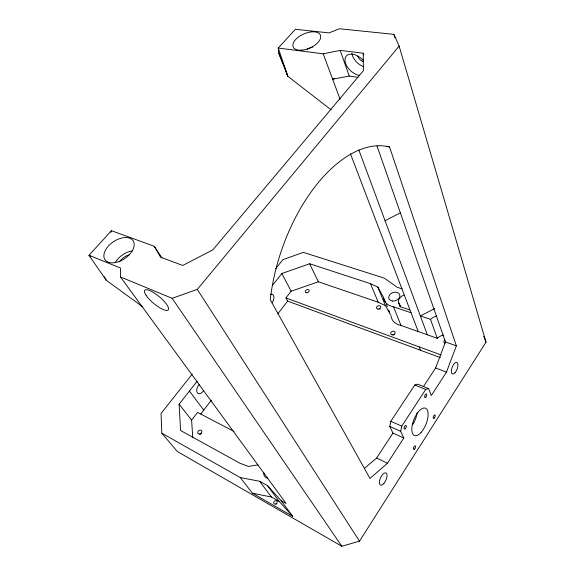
<?xml version="1.0" encoding="UTF-8"?>
<svg xmlns="http://www.w3.org/2000/svg" width="575" height="575" viewBox="0 0 575 575"><rect width="100%" height="100%" fill="white"/><g stroke="black" fill="none" stroke-linecap="round" stroke-linejoin="round"><path stroke-width="0.86" d="M192.237 374.066L161.079 413.389L161.812 433.176L240.264 477.552L259.634 481.261L267.533 485.674L281.161 500.688L286.077 503.463L120.427 276.949L120.47 268L88.974 255.307L111.457 230.69L154.215 246.258L161.934 257.887M389.534 146.927A134.392 72.939 -71.6 0 0 270.236 299.719L369.969 478.436L387.478 463.234L403.801 438.013L392.955 433.119L389.735 426.442L390.799 421.31L414.791 385.006L417.615 384.165L428.548 388.535L431.322 395.514L446.48 372.104L456.37 345.834L389.534 146.927L386.91 146.395M403.801 438.013L400.667 431.322L401.76 426.154L425.752 389.412L428.548 388.535M110.961 232.307L111.457 230.69M423.408 386.637L435.634 367.986L445.452 341.952L376.999 145.964M161.812 433.176L177.316 451.497L341.83 546.25L359.497 541.168L486.026 342.147L399.136 46.079L393.904 34.349L339.415 28.75L329.029 32.897L295.413 29.282L278.25 48.07L278.767 53.188L287.78 76.252L331.257 109.933M364.464 468.373L376.632 458.031L392.955 433.119M200.761 413.986L211.384 400.186M277.847 313.842L287.651 301.106L285.947 297.929L291.13 291.216L318.356 281.786L378.235 302.22L385.451 305.684L390.598 314.949M192.769 437.525L191.59 420.117L197.556 412.397L234.032 431.451M258.031 464.909L248.285 466.44L239.797 463.162L180.579 430.517L179.105 404.182L197.196 381.175M272.399 285.516L281.836 273.513L309.63 263.752L370.458 283.655L377.797 287.062L383.403 297.103A17.113 12.643 -19.8 0 0 393.508 306.777L400.991 325.436L437.287 338.316A10.824 8.481 -15.8 0 1 443.44 335.038M275.677 268.733L282.878 259.648L303.399 252.382L384.251 278.12L397.339 287.342L402.155 288.894M120.427 276.949L172.141 298.317L197.29 289.412L399.136 46.079M334.19 78.387L332.63 79.206L349.241 76.065L357.945 77.323M385.063 220.707L400.157 212.944M434.65 308.638L420.347 315.927L430.495 319.384A11.105 8.524 -16.5 0 1 436.806 316.027M285.725 70.136L287.78 76.252L278.25 48.07L323.222 53.806L340.184 50.384L363.228 53.202L363.781 54.891M252.425 493.206L271.429 497.016L279.206 501.429L292.682 516.328L252.425 493.206L240.264 477.552M409.91 309.968L400.739 306.863L398.647 302.838A7.59 5.649 -19.4 0 1 404.103 295.076M393.508 306.777L411.067 312.764M445.452 341.952L456.37 345.834M285.947 297.929L441.011 354.919M287.651 301.106L440.464 357.65M435.634 367.986L446.48 372.104M414.791 385.006L425.752 389.412M390.799 421.31L401.76 426.154M389.735 426.442L400.667 431.322M376.632 458.031L387.478 463.234M90.318 255.997L88.974 255.307L106.332 280.348L142.643 306.762M179.105 404.182L191.59 420.117M189.427 391.058L203.758 410.097M259.634 481.261L271.429 497.016M267.533 485.674L279.206 501.429M281.161 500.688L292.682 516.328M172.141 298.317L341.83 546.25M197.29 289.412L359.497 541.168M154.215 246.258L160.59 257.197L182.706 265.456L212.815 249.895L363.422 70.624L363.228 53.202M104.111 276.525L106.332 280.348M281.836 273.513L291.13 291.216M309.63 263.752L318.356 281.786M370.458 283.655L378.235 302.22M278.767 53.188L285.466 69.374M377.797 287.062L385.451 305.684M383.978 298.511L385.66 302.608M386.328 304.247L387.334 306.705M388.678 309.982L389.685 312.441M483.726 336.353L486.026 342.147M399.33 304.153L400.293 306.597M398.647 302.838L400.257 306.928M419.182 346.897L420.483 350.254M350.412 153.676L418.226 331.552M323.222 53.806L340.12 99.417M358.843 149.953L427.333 334.779M430.495 319.384L437.287 338.316M340.184 50.384L349.241 76.065M393.904 34.349L394.917 37.792M276.474 504.023A1.876 1.574 -42.9 0 1 276.87 503.736M267.433 478.163A6.368 5.218 -39.8 0 1 263.868 472.88M379.601 309.12A2.192 1.639 -21.6 0 1 380.147 308.998M393.228 334.952A2.264 1.747 -20.7 0 1 394.335 334.585M200.208 434.563A2.264 1.711 -40.2 0 1 200.502 434.075M200.905 433.651A2.264 1.711 -40.2 0 1 201.379 433.306M417.155 412.857A14.605 6.569 -67.9 0 1 412.627 424.781M400.991 325.436A16.704 12.607 -19.3 0 1 391.029 315.718M445.079 343.253A2.379 1.862 -15.7 0 1 445.057 339.983M119.413 261.898A11.946 7.303 -34.2 0 1 129.612 254.66M115.417 262.214A16.689 10.199 -34.2 0 1 132.034 250.908M307.244 49.213A14.641 7.741 -23.5 0 1 312.836 46.992M363.22 61.676A6.397 4.018 42.4 0 1 357.758 56.213M359.662 75.411A13.182 8.136 42.3 0 1 345.173 58.204A13.182 8.136 42.3 0 1 363.515 60.756M363.565 66.671A13.11 8.237 42.4 0 1 351.907 53.497M203.701 390.339A5.592 3.515 -63.5 0 1 197.347 392.797A5.592 3.515 -63.5 0 1 199.417 384.481M270.387 294.457A5.254 3.198 -69.5 0 1 273.815 296.333A5.254 3.198 -69.5 0 1 272.255 302.457M275.662 504.009A1.883 1.581 -42.7 0 0 276.812 501.091A1.883 1.581 -42.7 0 0 273.808 501.997A1.883 1.581 -42.7 0 0 275.662 504.009M383.935 483.438A6.663 2.968 -66 0 0 386.141 473.024A6.663 2.968 -66 0 0 379.608 480.542A6.663 2.968 -66 0 0 383.935 483.438M405.361 428.684A1.977 0.884 -67.6 0 0 406.029 425.536A1.977 0.884 -67.6 0 0 404.132 427.678A1.977 0.884 -67.6 0 0 405.361 428.684M455.005 372.794A6.196 2.652 -69.8 0 0 457.276 362.703A6.196 2.652 -69.8 0 0 451.619 369.013A6.196 2.652 -69.8 0 0 455.005 372.794M421.116 432.378A14.742 6.469 -68 0 0 426.377 408.76A14.742 6.469 -68 0 0 412.39 424.458A14.742 6.469 -68 0 0 421.116 432.378M434.341 418.054A1.876 0.805 -68.3 0 0 435.009 415.049A1.876 0.805 -68.3 0 0 433.255 417.069A1.876 0.805 -68.3 0 0 434.341 418.054M425.838 397.174A1.933 0.855 -68.7 0 0 426.513 394.055A1.933 0.855 -68.7 0 0 424.695 396.089A1.933 0.855 -68.7 0 0 425.838 397.174M414.525 449.075A1.912 0.827 -67.3 0 0 415.394 445.984A1.912 0.827 -67.3 0 0 413.547 447.788A1.912 0.827 -67.3 0 0 414.525 449.075M378.012 309.084A2.199 1.639 -21.7 0 0 380.736 306.662A2.199 1.639 -21.7 0 0 377.207 306.353A2.199 1.639 -21.7 0 0 378.012 309.084M392.696 301.07A5.772 4.269 -20.3 0 0 399.762 294.745A5.772 4.269 -20.3 0 0 390.447 294.019A5.772 4.269 -20.3 0 0 392.696 301.07M392.243 334.866A2.271 1.747 -20.8 0 0 395.039 332.336A2.271 1.747 -20.8 0 0 391.367 331.962A2.271 1.747 -20.8 0 0 392.243 334.866M146.294 295.651A15.331 4.37 39.8 0 0 167.239 310.399A15.331 4.37 39.8 0 0 155.933 294.134A15.331 4.37 39.8 0 0 146.294 295.651M115.23 262.595A16.963 10.142 -34 0 0 133.63 241.708A16.963 10.142 -34 0 0 108.208 246.28A16.963 10.142 -34 0 0 115.23 262.595M301.968 50.147A14.849 7.662 -23.7 0 0 320.527 35.42A14.849 7.662 -23.7 0 0 297.864 37.476A14.849 7.662 -23.7 0 0 301.968 50.147M306.547 292.768A2.07 1.473 -26.6 0 0 309.185 290.49A2.07 1.473 -26.6 0 0 306.008 290.231A2.07 1.473 -26.6 0 0 306.547 292.768M199.41 434.017A2.271 1.711 -40.1 0 0 201.753 430.941A2.271 1.711 -40.1 0 0 198.253 431.221A2.271 1.711 -40.1 0 0 199.41 434.017"/></g></svg>
